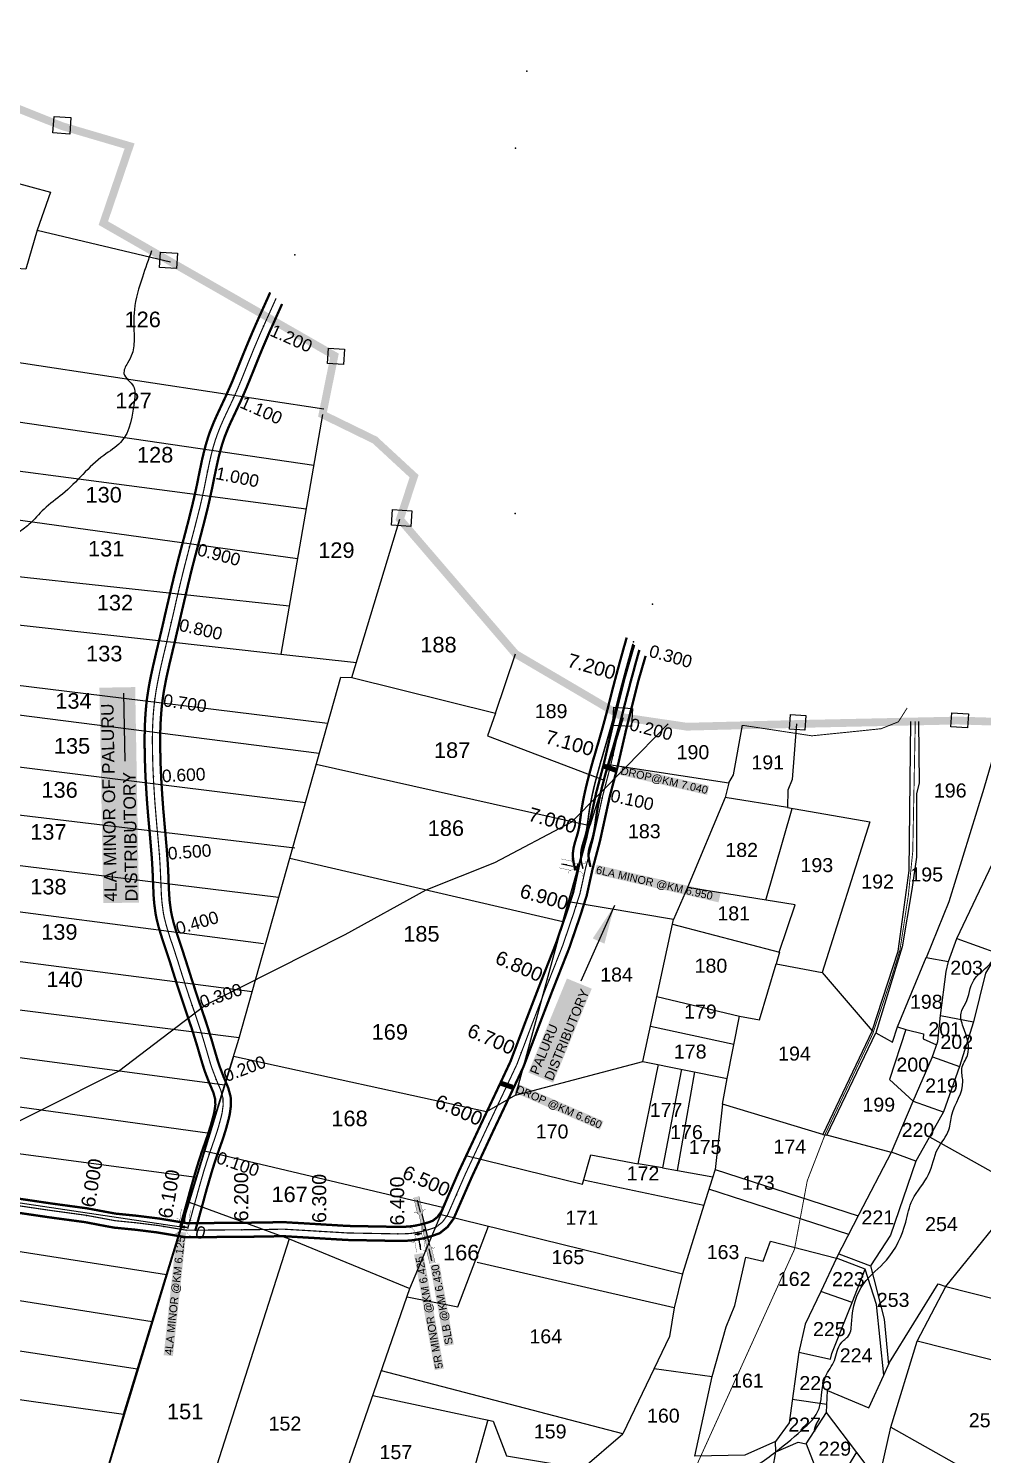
# Model space of a CAD drawing. Header units: inches. Extents: x 200003 to 248779, y 1594258 to 1607376.
# Drawn here: x 204210 to 205434, y 1603327 to 1605157 of the extents above; entities that cross this region are included whole.
import ezdxf
from ezdxf.enums import TextEntityAlignment as Align

# ---------------------------------------------------------------- set-up
doc = ezdxf.new("R2010")
doc.units = ezdxf.units.IN
doc.header["$LTSCALE"] = 15
doc.header["$MEASUREMENT"] = 0
for name, pattern in [('ACAD_ISO02W100', [15, 12, -3]), ('DASHED2', [0.375, 0.25, -0.125]), ('HIDDEN2', [0.1875, 0.125, -0.0625])]:
    doc.linetypes.add(name, pattern=pattern)
for name, color, linetype in [('CANAL1', 7, 'Continuous'), ('CHANAGE', 1, 'Continuous'), ('CSMark', 72, 'Continuous'), ('PAPER SIZE', 5, 'Continuous'), ('PLOTS', 7, 'Continuous'), ('PLOTS NO', 7, 'Continuous'), ('RE REMARKS', 7, 'Continuous'), ('ROADS', 1, 'Continuous'), ('STREAMS', 4, 'Continuous'), ('STRUCTURE', 5, 'Continuous'), ('text2', 7, 'Continuous'), ('VILLAGE BOUNDARY STONES', 1, 'Continuous'), ('VILLAGE BOUNDRY', 5, 'Continuous')]:
    doc.layers.add(name, color=color, linetype=linetype)
doc.styles.get("Standard").update_dxf_attribs({"font": 'arial.ttf'})
doc.dimstyles.get("Standard").update_dxf_attribs({"dimtxt": 0.18, "dimasz": 0.18, "dimexe": 0.18, "dimexo": 0.0625, "dimgap": 0.09, "dimtad": 0, "dimtih": 1, "dimtoh": 1, "dimdec": 4, "dimzin": 0, "dimdsep": 46, "dimtxsty": 'Standard', "dimcen": 0.09, "dimadec": 0, "dimazin": 0, "dimtfac": 1, "dimtdec": 4, "dimtofl": 0, "dimtmove": 0, "dimatfit": 3, "dimfxl": 1, "dimtolj": 1, "dimtzin": 0, "dimarcsym": 0})

# ---------------------------------------------------------------- blocks, each defined once
blk = doc.blocks.new('DROP')
h = blk.add_hatch()
h.set_pattern_fill('ANSI31', color=1, scale=10, angle=45)
h.set_pattern_definition([(90, (-324.4107, -25.7687), (-1.25, 0), [])])
h.paths.add_polyline_path([(-9.9, -4.3), (-13.8, 4.1), (13.8, 4.1), (10.2, -4.3)])
at = {"layer": 'STRUCTURE', "color": 5, "const_width": 0.49}
blk.add_lwpolyline([(-9.9, -4.3), (-13.8, 4.1), (13.8, 4.1), (10.2, -4.3), (-9.9, -4.3)], dxfattribs=at)
at = {"layer": 'STRUCTURE', "color": 5}
blk.add_circle((0, 0), 1.33, dxfattribs=at)
blk = doc.blocks.new('OT')
at = {"layer": 'STRUCTURE', "color": 190}
for points, const_width in [([(769751.4, 1706595.8), (769729.4, 1706595.8)], 0.5), ([(769775.2, 1706601.8), (769775.2, 1706597.8), (769769.2, 1706593.8), (769761.8, 1706593.8), (769754.4, 1706593.8), (769748.4, 1706597.8), (769748.4, 1706601.8)], 0.5), ([(769761.8, 1706593.8), (769761.8, 1706581)], 2.5), ([(769751.4, 1706579), (769729.4, 1706579)], 0.5), ([(769748.4, 1706573), (769748.4, 1706577), (769754.4, 1706581), (769761.8, 1706581), (769761.8, 1706581), (769761.8, 1706581), (769769.2, 1706581), (769775.2, 1706577), (769775.2, 1706573)], 0.5)]:
    blk.add_lwpolyline(points, dxfattribs=dict(at, const_width=const_width))
at = {"layer": 'STRUCTURE', "color": 0}
blk.add_circle((769761.8, 1706587.4), 1.87, dxfattribs=at)
blk.add_leader([(769732.6, 1706587.4), (769753.8, 1706587.4)], dimstyle='Standard', override={"dimasz": 10, "dimgap": 0.09, "dimtad": 0}, dxfattribs=at)
blk = doc.blocks.new('SLB')
at = {"layer": 'STRUCTURE'}
h = blk.add_hatch(dxfattribs=at)
h.set_pattern_fill('DOTS', color=6, scale=20, angle=320.3722, style=0)
h.set_pattern_definition([(320.372247934, (-159.4327, -72.9564), (1.2786241598, 0.5641323054), [0, -1.25])])
h.paths.add_polyline_path([(769699.5, 1706871.1), (769699.5, 1706861.1), (769729.1, 1706861.1), (769732.1, 1706863.1), (769792.1, 1706863.1), (769795.1, 1706861.1), (769824.7, 1706861.1), (769824.7, 1706871.1), (769795.1, 1706871.1), (769792.1, 1706869.1), (769732.1, 1706869.1), (769729.1, 1706871.1)])
at = {"layer": 'STRUCTURE', "color": 6, "linetype": 'ACAD_ISO02W100', "ltscale": 0.5, "const_width": 0.5}
for points in [[(769699.5, 1706871.1), (769729.1, 1706871.1)], [(769699.5, 1706861.1), (769729.1, 1706861.1)], [(769795.1, 1706871.1), (769824.7, 1706871.1)], [(769795.1, 1706861.1), (769824.7, 1706861.1)]]:
    blk.add_lwpolyline(points, dxfattribs=at)
at = {"layer": 'STRUCTURE', "color": 6, "const_width": 0.628}
for points in [[(769726.1, 1706877.1), (769726.1, 1706873.1), (769732.1, 1706869.1), (769792.1, 1706869.1), (769798.1, 1706873.1), (769798.1, 1706877.1)], [(769726.1, 1706855.1), (769726.1, 1706859.1), (769732.1, 1706863.1), (769792.1, 1706863.1), (769798.1, 1706859.1), (769798.1, 1706855.1)]]:
    blk.add_lwpolyline(points, dxfattribs=at)
at = {"layer": 'STRUCTURE', "color": 6}
blk.add_lwpolyline([(769732.1, 1706863.1), (769792.1, 1706863.1)], dxfattribs=at)
blk.add_lwpolyline([(769732.1, 1706863.1), (769792.1, 1706863.1)], dxfattribs=at)
at = {"layer": 'STRUCTURE', "color": 0}
blk.add_circle((769762.1, 1706866.1), 1.24, dxfattribs=at)
for points in [[(769703.8, 1706866), (769726.7, 1706866)], [(769818.6, 1706865.8), (769795.7, 1706865.8)]]:
    blk.add_leader(points, dimstyle='Standard', override={"dimasz": 10, "dimgap": 0.09, "dimtad": 0}, dxfattribs=at)

msp = doc.modelspace()

# ---------------------------------------------------------------- linework, layer by layer
at = {"layer": 'CANAL1', "color": 200, "linetype": 'ByBlock', "ltscale": 40, "const_width": 3}
for points in [[(204404.5, 1603619.2), (204407.1, 1603628.6), (204409.7, 1603638), (204411.2, 1603643.3), (204414.9, 1603656.7), (204417.4, 1603666.1), (204420.1, 1603675.5), (204422.8, 1603684.9), (204425.6, 1603694.4), (204428.5, 1603703.8), (204432.4, 1603715.7), (204434.8, 1603722.5), (204438, 1603731.7), (204440.6, 1603739.2), (204443.9, 1603749.6), (204447.4, 1603762.4), (204448.5, 1603767.5), (204449.7, 1603776), (204449.4, 1603783.1), (204447.3, 1603791.1), (204443.8, 1603799.5), (204441.7, 1603804.3), (204436.3, 1603818.4), (204433.2, 1603828), (204430.4, 1603837.4), (204427.7, 1603846.8), (204425.9, 1603852.8), (204422.1, 1603865.1), (204419.2, 1603874.3), (204416.1, 1603883.4), (204413, 1603892.6), (204409.9, 1603901.8), (204406.8, 1603911.1), (204402.6, 1603923.7), (204400.6, 1603929.7), (204397.7, 1603939), (204394.8, 1603948.2), (204391.9, 1603957.5), (204388.9, 1603966.7), (204387.4, 1603971.3), (204382.7, 1603985.2), (204379.7, 1603994.6), (204376.8, 1604004.3), (204374.4, 1604014.1), (204373, 1604020.8), (204371.2, 1604034.4), (204370.4, 1604044.5), (204370, 1604054.5), (204369.6, 1604064.3), (204369.3, 1604071.7), (204368.7, 1604083.5), (204368.1, 1604093.1), (204367.3, 1604102.7), (204366.5, 1604112.3), (204365.7, 1604122), (204364.8, 1604131.7), (204363.5, 1604146), (204363.1, 1604151.1), (204362.3, 1604160.8), (204361.6, 1604170.6), (204361, 1604180.4), (204360.4, 1604190.2), (204359.9, 1604199.9), (204359.5, 1604209.8), (204359.2, 1604221.3), (204359, 1604229.4), (204358.9, 1604239.3), (204358.9, 1604249.2), (204359.1, 1604259.1), (204359.5, 1604269.1), (204360.1, 1604279), (204361, 1604289), (204362, 1604297.6), (204363.7, 1604308.8), (204365.4, 1604318.6), (204367.4, 1604328.3), (204369.5, 1604338), (204371.7, 1604347.5), (204373.9, 1604357.1), (204376.2, 1604366.6), (204377.5, 1604372), (204380.7, 1604385.5), (204382.9, 1604394.9), (204385, 1604404.4), (204387.2, 1604413.9), (204389.4, 1604423.3), (204391.6, 1604432.8), (204393.8, 1604442.3), (204396.1, 1604451.8), (204398.4, 1604461.3), (204400.4, 1604469.4), (204403.2, 1604480.2), (204405.7, 1604489.7), (204408.2, 1604499.1), (204410.7, 1604508.5), (204413.1, 1604517.8), (204415.6, 1604527.2), (204417.9, 1604536.6), (204420.2, 1604545.9), (204422.4, 1604555.3), (204424.8, 1604565.9), (204426.5, 1604574.1), (204428.4, 1604583.7), (204430.4, 1604593.3), (204432.4, 1604603), (204434.7, 1604612.7), (204437.2, 1604622.4), (204440.1, 1604632), (204442.8, 1604639.9), (204447.2, 1604651), (204451.2, 1604660.1), (204455.4, 1604669.1), (204459.5, 1604677.9), (204463.4, 1604686.2), (204467.5, 1604695.4), (204471.3, 1604704.2), (204474.9, 1604713.1), (204478.6, 1604722.1), (204482.2, 1604731.1), (204485.8, 1604740.1), (204489.5, 1604749.2), (204492, 1604755.2), (204497.1, 1604767.2), (204501, 1604776.2), (204505, 1604785.2), (204509, 1604794.1), (204513, 1604802.9), (204517, 1604811.8), (204520, 1604818.7)], [(204423.8, 1603613.9), (204426.4, 1603623.2), (204429, 1603632.6), (204430.5, 1603638), (204434.2, 1603651.4), (204436.7, 1603660.8), (204439.3, 1603670.1), (204442, 1603679.3), (204444.7, 1603688.6), (204447.5, 1603697.7), (204451.3, 1603709.3), (204453.6, 1603715.9), (204456.9, 1603725.1), (204459.6, 1603732.9), (204463.1, 1603743.9), (204466.8, 1603757.7), (204468.2, 1603764), (204469.7, 1603775), (204469.3, 1603786.1), (204466.2, 1603797.6), (204462.1, 1603807.4), (204460.2, 1603811.9), (204455.2, 1603825), (204452.3, 1603833.9), (204449.6, 1603843), (204446.9, 1603852.3), (204445.1, 1603858.5), (204441.2, 1603871.1), (204438.2, 1603880.5), (204435.1, 1603889.8), (204432, 1603899), (204428.8, 1603908.2), (204425.7, 1603917.4), (204421.6, 1603930), (204419.7, 1603935.8), (204416.8, 1603945), (204413.9, 1603954.2), (204410.9, 1603963.5), (204407.9, 1603972.9), (204406.4, 1603977.6), (204401.7, 1603991.4), (204398.8, 1604000.5), (204396.1, 1604009.5), (204393.9, 1604018.5), (204392.8, 1604024.1), (204391.1, 1604036.5), (204390.4, 1604045.8), (204389.9, 1604055.3), (204389.6, 1604065), (204389.3, 1604072.6), (204388.7, 1604084.7), (204388, 1604094.6), (204387.3, 1604104.3), (204386.4, 1604114.1), (204385.6, 1604123.8), (204384.7, 1604133.4), (204383.5, 1604147.7), (204383, 1604152.7), (204382.3, 1604162.3), (204381.6, 1604172), (204381, 1604181.6), (204380.4, 1604191.2), (204379.9, 1604200.9), (204379.5, 1604210.5), (204379.2, 1604221.9), (204379, 1604229.8), (204378.9, 1604239.4), (204378.9, 1604249), (204379.1, 1604258.5), (204379.5, 1604268.1), (204380.1, 1604277.5), (204380.9, 1604286.9), (204381.9, 1604295), (204383.4, 1604305.6), (204385.1, 1604314.9), (204386.9, 1604324.2), (204389, 1604333.6), (204391.1, 1604343), (204393.4, 1604352.4), (204395.6, 1604361.9), (204397, 1604367.3), (204400.1, 1604380.9), (204402.4, 1604390.4), (204404.5, 1604399.9), (204406.7, 1604409.4), (204408.9, 1604418.9), (204411.1, 1604428.3), (204413.3, 1604437.7), (204415.5, 1604447.1), (204417.8, 1604456.5), (204419.8, 1604464.5), (204422.5, 1604475.2), (204425, 1604484.6), (204427.5, 1604494), (204430, 1604503.3), (204432.5, 1604512.8), (204434.9, 1604522.2), (204437.3, 1604531.7), (204439.7, 1604541.2), (204441.9, 1604550.8), (204444.3, 1604561.7), (204446.1, 1604570.1), (204448, 1604579.7), (204450, 1604589.3), (204452, 1604598.7), (204454.1, 1604607.9), (204456.5, 1604617), (204459.1, 1604625.9), (204461.5, 1604633), (204465.6, 1604643.3), (204469.4, 1604651.9), (204473.5, 1604660.6), (204477.6, 1604669.4), (204481.6, 1604677.9), (204485.8, 1604687.4), (204489.7, 1604696.5), (204493.4, 1604705.5), (204497.1, 1604714.6), (204500.7, 1604723.6), (204504.3, 1604732.6), (204508, 1604741.6), (204510.4, 1604747.4), (204515.5, 1604759.3), (204519.3, 1604768.2), (204523.3, 1604777), (204527.2, 1604785.8), (204531.2, 1604794.7), (204535.2, 1604803.6), (204535.3, 1604803.9)], [(204911.7, 1604076.6), (204910.4, 1604081.9), (204909.3, 1604087.5), (204908.6, 1604093.4), (204908.5, 1604099.1), (204909.4, 1604105.8), (204910.8, 1604111.5), (204912.4, 1604116.8), (204913.9, 1604121.6), (204914.9, 1604125.2), (204916.2, 1604130.6), (204917, 1604135.2), (204917.6, 1604140), (204918.3, 1604145), (204918.8, 1604148.7), (204919.7, 1604155.3), (204920.6, 1604160.5), (204921.5, 1604165.6), (204922.5, 1604170.7), (204923.6, 1604175.8), (204924.7, 1604180.8), (204925.9, 1604185.9), (204927.1, 1604190.9), (204928.4, 1604195.9), (204929.7, 1604200.9), (204931.1, 1604205.9), (204932.4, 1604210.8), (204933.8, 1604215.8), (204935.2, 1604220.7), (204936.7, 1604225.6), (204938.1, 1604230.5), (204939.5, 1604235.4), (204941, 1604240.3), (204942.4, 1604245.2), (204943.8, 1604250.1), (204945.2, 1604254.9), (204946.6, 1604259.8), (204947.9, 1604264.6), (204949.6, 1604270.9), (204950.5, 1604274.3), (204951.8, 1604279.2), (204953.1, 1604284.1), (204954.3, 1604289), (204955.8, 1604295), (204956.8, 1604298.9), (204958.1, 1604303.8), (204959.3, 1604308.8), (204960.6, 1604313.7), (204961.9, 1604318.7), (204963.2, 1604323.6), (204964.5, 1604328.5), (204965.8, 1604333.4), (204967.2, 1604338.4), (204968.5, 1604343.3), (204969.9, 1604348.2), (204971.2, 1604353.1), (204972.6, 1604358), (204973.9, 1604362.9), (204975.3, 1604367.6), (204976.7, 1604372.7), (204977.5, 1604375.6)], [(204931.1, 1604081.2), (204930, 1604086.1), (204929.1, 1604090.6), (204928.6, 1604094.7), (204928.6, 1604097.9), (204929.1, 1604102.1), (204930.1, 1604106.3), (204931.5, 1604110.8), (204933.1, 1604115.8), (204934.3, 1604120.2), (204935.8, 1604126.7), (204936.7, 1604132.1), (204937.5, 1604137.4), (204938.1, 1604142.4), (204938.6, 1604145.9), (204939.5, 1604152.2), (204940.3, 1604157), (204941.2, 1604161.9), (204942.1, 1604166.7), (204943.1, 1604171.6), (204944.2, 1604176.4), (204945.3, 1604181.2), (204946.5, 1604186.1), (204947.8, 1604190.9), (204949, 1604195.8), (204950.3, 1604200.6), (204951.7, 1604205.5), (204953.1, 1604210.3), (204954.5, 1604215.2), (204955.9, 1604220), (204957.3, 1604224.9), (204958.7, 1604229.8), (204960.2, 1604234.7), (204961.6, 1604239.6), (204963, 1604244.5), (204964.4, 1604249.4), (204965.8, 1604254.4), (204967.2, 1604259.3), (204969, 1604265.7), (204969.9, 1604269.3), (204971.2, 1604274.2), (204972.4, 1604279.2), (204973.7, 1604284.1), (204975.2, 1604290.1), (204976.2, 1604294), (204977.4, 1604298.9), (204978.7, 1604303.8), (204980, 1604308.7), (204981.3, 1604313.6), (204982.5, 1604318.5), (204983.8, 1604323.4), (204985.2, 1604328.2), (204986.5, 1604333.1), (204987.8, 1604338), (204989.1, 1604342.9), (204990.5, 1604347.8), (204991.8, 1604352.7), (204993.2, 1604357.5), (204993.8, 1604359.8)]]:
    msp.add_lwpolyline(points, dxfattribs=at)
at = {"layer": 'CANAL1', "color": 1, "linetype": 'HIDDEN2', "ltscale": 4, "const_width": 1.5}
for points in [[(204414.2, 1603616.6), (204416.8, 1603625.9), (204419.4, 1603635.3), (204420.8, 1603640.6), (204424.5, 1603654), (204427.1, 1603663.4), (204429.7, 1603672.8), (204432.4, 1603682.1), (204435.1, 1603691.5), (204438, 1603700.7), (204441.9, 1603712.5), (204444.2, 1603719.2), (204447.4, 1603728.4), (204450.1, 1603736.1), (204453.5, 1603746.8), (204457.1, 1603760.1), (204458.4, 1603765.8), (204459.7, 1603775.5), (204459.4, 1603784.6), (204456.7, 1603794.4), (204452.9, 1603803.4), (204450.9, 1603808.1), (204445.7, 1603821.7), (204442.7, 1603830.9), (204440, 1603840.2), (204437.3, 1603849.5), (204435.5, 1603855.6), (204431.7, 1603868.1), (204428.7, 1603877.4), (204425.6, 1603886.6), (204422.5, 1603895.8), (204419.4, 1603905), (204416.2, 1603914.2), (204412.1, 1603926.8), (204410.2, 1603932.7), (204407.2, 1603942), (204404.3, 1603951.2), (204401.4, 1603960.5), (204398.4, 1603969.8), (204396.9, 1603974.5), (204392.2, 1603988.3), (204389.2, 1603997.6), (204386.5, 1604006.9), (204384.1, 1604016.3), (204382.9, 1604022.4), (204381.2, 1604035.4), (204380.4, 1604045.1), (204380, 1604054.9), (204379.6, 1604064.6), (204379.3, 1604072.2), (204378.7, 1604084.1), (204378.1, 1604093.8), (204377.3, 1604103.5), (204376.5, 1604113.2), (204375.6, 1604122.9), (204374.7, 1604132.6), (204373.5, 1604146.8), (204373.1, 1604151.9), (204372.3, 1604161.6), (204371.6, 1604171.3), (204371, 1604181), (204370.4, 1604190.7), (204369.9, 1604200.4), (204369.5, 1604210.1), (204369.2, 1604221.6), (204369, 1604229.6), (204368.9, 1604239.4), (204368.9, 1604249.1), (204369.1, 1604258.8), (204369.5, 1604268.6), (204370.1, 1604278.3), (204371, 1604287.9), (204372, 1604296.3), (204373.6, 1604307.2), (204375.3, 1604316.7), (204377.2, 1604326.3), (204379.2, 1604335.8), (204381.4, 1604345.3), (204383.6, 1604354.7), (204385.9, 1604364.2), (204387.2, 1604369.7), (204390.4, 1604383.2), (204392.6, 1604392.7), (204394.8, 1604402.1), (204397, 1604411.6), (204399.1, 1604421.1), (204401.3, 1604430.6), (204403.5, 1604440), (204405.8, 1604449.5), (204408.1, 1604458.9), (204410.1, 1604467), (204412.9, 1604477.7), (204415.3, 1604487.1), (204417.8, 1604496.5), (204420.3, 1604505.9), (204422.8, 1604515.3), (204425.2, 1604524.7), (204427.6, 1604534.1), (204430, 1604543.6), (204432.2, 1604553.1), (204434.6, 1604563.8), (204436.3, 1604572.1), (204438.2, 1604581.7), (204440.2, 1604591.3), (204442.2, 1604600.8), (204444.4, 1604610.3), (204446.8, 1604619.7), (204449.6, 1604629), (204452.2, 1604636.4), (204456.4, 1604647.1), (204460.3, 1604656), (204464.4, 1604664.8), (204468.6, 1604673.6), (204472.5, 1604682), (204476.7, 1604691.4), (204480.5, 1604700.3), (204484.2, 1604709.3), (204487.8, 1604718.3), (204491.4, 1604727.4), (204495.1, 1604736.4), (204498.7, 1604745.4), (204501.2, 1604751.3), (204506.3, 1604763.3), (204510.2, 1604772.2), (204514.1, 1604781.1), (204518.1, 1604789.9), (204522.1, 1604798.8), (204526.1, 1604807.7), (204527.7, 1604811.3)], [(204167, 1603650.7), (204238.3, 1603640.2), (204283.8, 1603634), (204307, 1603629.7), (204320.7, 1603627.1), (204347.8, 1603624.4), (204376.3, 1603620.9), (204412.2, 1603614.9), (204422.3, 1603614.8), (204448.3, 1603615.1), (204504, 1603615.6), (204536.8, 1603616.2), (204574.4, 1603614), (204619.6, 1603611.3), (204674.1, 1603610.3), (204689.1, 1603610.1), (204699.4, 1603610.6), (204706.6, 1603611.6), (204714.6, 1603613.2), (204724.6, 1603615.9), (204733.1, 1603618.9), (204741.1, 1603625.4), (204747.5, 1603634.1), (204770.5, 1603686.9), (204797.4, 1603744.5), (204821, 1603794.5), (204836.7, 1603827.9), (204855.9, 1603878.8), (204874, 1603926), (204895.4, 1603980.2), (204909.3, 1604021.1), (204917.5, 1604046.6), (204925, 1604080.4), (204934.4, 1604116.2), (204946.1, 1604169.4), (204946.9, 1604173), (204956.9, 1604211.3), (204968.1, 1604259.4), (204983.4, 1604321), (204994.5, 1604359.2)]]:
    msp.add_lwpolyline(points, dxfattribs=at)
at = {"layer": 'CANAL1', "color": 200, "const_width": 3}
for points in [[(204165.7, 1603641.8), (204237.1, 1603631.3), (204282.4, 1603625.2), (204305.4, 1603620.8), (204319.4, 1603618.2), (204346.8, 1603615.5), (204375, 1603612), (204411.4, 1603605.9), (204422.3, 1603605.8), (204448.4, 1603606.1), (204504.1, 1603606.6), (204536.6, 1603607.2), (204573.9, 1603605), (204619.2, 1603602.3), (204673.9, 1603601.3), (204689.3, 1603601.1), (204700.3, 1603601.6), (204708.1, 1603602.8), (204716.6, 1603604.4), (204727.3, 1603607.3), (204737.6, 1603611), (204747.7, 1603619.1), (204755.4, 1603629.6), (204778.8, 1603683.2), (204805.5, 1603740.6), (204829.2, 1603790.7), (204845, 1603824.4), (204864.3, 1603875.6), (204882.4, 1603922.8), (204903.8, 1603977.1), (204917.9, 1604018.3), (204926.2, 1604044.2), (204933.7, 1604078.3), (204943.2, 1604114.1), (204954.9, 1604167.5), (204955.6, 1604170.9), (204965.7, 1604209.1), (204976.8, 1604257.3), (204992.1, 1604318.6), (205001.8, 1604352.1)], [(204168.4, 1603659.6), (204239.6, 1603649.1), (204285.3, 1603642.9), (204308.7, 1603638.5), (204321.9, 1603636.1), (204348.8, 1603633.4), (204377.6, 1603629.8), (204413, 1603623.9), (204422.3, 1603623.8), (204448.2, 1603624.1), (204503.9, 1603624.6), (204537, 1603625.2), (204574.9, 1603623), (204619.9, 1603620.3), (204674.2, 1603619.3), (204689, 1603619.1), (204698.5, 1603619.6), (204705.1, 1603620.5), (204712.5, 1603622), (204721.9, 1603624.5), (204728.6, 1603626.9), (204734.6, 1603631.7), (204739.7, 1603638.6), (204762.3, 1603690.6), (204789.3, 1603748.3), (204812.9, 1603798.3), (204828.4, 1603831.4), (204847.5, 1603882), (204865.7, 1603929.3), (204886.9, 1603983.3), (204900.8, 1604024), (204908.9, 1604048.9), (204916.2, 1604082.5), (204925.7, 1604118.4), (204937.3, 1604171.3), (204938.1, 1604175.2), (204948.2, 1604213.5), (204959.3, 1604261.5), (204974.7, 1604323.3), (204987.1, 1604366.2)]]:
    msp.add_lwpolyline(points, dxfattribs=at)
at = {"layer": 'CANAL1', "color": 1, "linetype": 'HIDDEN2', "ltscale": 25, "const_width": 2}
msp.add_lwpolyline([(204921.4, 1604078.9), (204920.2, 1604084), (204919.2, 1604089), (204918.6, 1604094), (204918.5, 1604098.5), (204919.3, 1604104), (204920.5, 1604108.9), (204921.9, 1604113.8), (204923.5, 1604118.7), (204924.6, 1604122.7), (204926, 1604128.6), (204926.8, 1604133.7), (204927.5, 1604138.7), (204928.2, 1604143.7), (204928.7, 1604147.3), (204929.6, 1604153.8), (204930.4, 1604158.8), (204931.4, 1604163.7), (204932.3, 1604168.7), (204933.4, 1604173.7), (204934.5, 1604178.6), (204935.6, 1604183.6), (204936.8, 1604188.5), (204938.1, 1604193.4), (204939.4, 1604198.3), (204940.7, 1604203.2), (204942.1, 1604208.1), (204943.4, 1604213), (204944.8, 1604217.9), (204946.3, 1604222.8), (204947.7, 1604227.7), (204949.1, 1604232.6), (204950.6, 1604237.5), (204952, 1604242.4), (204953.4, 1604247.3), (204954.8, 1604252.2), (204956.2, 1604257.1), (204957.6, 1604262), (204959.3, 1604268.3), (204960.2, 1604271.8), (204961.5, 1604276.7), (204962.7, 1604281.7), (204964, 1604286.6), (204965.5, 1604292.6), (204966.5, 1604296.4), (204967.7, 1604301.3), (204969, 1604306.3), (204970.3, 1604311.2), (204971.6, 1604316.1), (204972.9, 1604321), (204974.2, 1604325.9), (204975.5, 1604330.8), (204976.8, 1604335.8), (204978.2, 1604340.7), (204979.5, 1604345.6), (204980.9, 1604350.4), (204982.2, 1604355.3), (204983.6, 1604360.2), (204984.9, 1604364.9), (204985.7, 1604367.7)], dxfattribs=at)
at = {"layer": 'CHANAGE'}
for p in [(204849.4, 1605102.7), (204834.8, 1605003.8), (204551.5, 1604867.1), (204511.6, 1604775.4), (204473, 1604683.2), (204439.8, 1604589.3), (204834.5, 1604534.7), (204416.6, 1604492), (204393.1, 1604394.9), (204986.3, 1604370), (204372.1, 1604297.1), (204960.6, 1604273.4), (204370.1, 1604197.3), (204934.1, 1604177), (204377.8, 1604097.6), (204388.9, 1603998.6), (204419.9, 1603903.5), (204450.8, 1603808.4), (204441.9, 1603712.6)]:
    msp.add_point(p, dxfattribs=at)
at = {"layer": 'PLOTS'}
for points in [[(203910.5, 1605059.2), (204010.5, 1605008.8), (204238, 1604947.2), (204221.1, 1604898.4), (204392.3, 1604858.1)], [(204221.1, 1604898.4), (204206.6, 1604848.7), (204181.5, 1604850.1), (204111.6, 1604600.2), (204078.5, 1604489.2)], [(204588.7, 1604669), (204149.4, 1604735.5)], [(204129, 1604662.6), (204575.9, 1604596.8)], [(204587.2, 1604662), (204533.5, 1604354.1), (204630.6, 1604343.7)], [(204566.1, 1604540.6), (204111.6, 1604600.2)], [(204093.9, 1604540.8), (204555, 1604477)], [(204332, 1603378.5), (204454.3, 1603777.1), (204479.7, 1603860.1), (204610.6, 1604324.8), (204624.7, 1604324.5), (204686.5, 1604527.5)], [(204544.3, 1604415.9), (204070, 1604467.3)], [(204047, 1604408.7), (204533.5, 1604354.1)], [(204624.7, 1604324.5), (204809, 1604278.5), (204835, 1604354.6)], [(205264.4, 1603012.7), (205246, 1603046.9), (205249.9, 1603163.8), (205300.4, 1603289.5), (205316.7, 1603362.1), (205350.4, 1603472.2), (205387.3, 1603542.5), (205487.5, 1603666.7), (205525.4, 1603779.2), (205571.4, 1603886.8), (205615, 1603988.9), (205695.4, 1604121), (205719.7, 1604169.5), (205727.2, 1604228.6), (205704.4, 1604235.2), (205708.8, 1604265.3), (205721.8, 1604263.4), (205739.8, 1604365.5)], [(204593.8, 1604265.3), (204021.5, 1604335.4)], [(204012.7, 1604300.1), (204583.1, 1604227.3)], [(204809, 1604278.5), (204799.1, 1604249.5), (204948.5, 1604192.4), (204973.4, 1604273.2)], [(204954.7, 1604212.5), (205108.8, 1604189.1), (205114.8, 1604199.2), (205126.2, 1604263)], [(205195.3, 1604264.7), (205189.7, 1604193.6), (205184.2, 1604179.9), (205183.8, 1604157.5), (205104.1, 1604170.4)], [(205292.6, 1603870.6), (205326, 1603972.9), (205340.1, 1604076.4), (205342.4, 1604267.8)], [(205352.1, 1604268), (205353.1, 1604188.5), (205349.6, 1604175.5), (205349.4, 1604093.6), (205343.4, 1604052.3), (205331, 1603978.8), (205297.2, 1603868.2)], [(205362.1, 1603965.1), (205391.2, 1604037), (205436.1, 1604182.5), (205461.3, 1604267.3)], [(205307.4, 1603428.6), (205298.1, 1603519.4), (205283.6, 1603564.7), (205247, 1603578.9), (205276, 1603635.4), (205317.4, 1603715), (205345.2, 1603780.7), (205369.5, 1603836.5), (205376.8, 1603857.3), (205380.4, 1603890.3), (205387.4, 1603947), (205390.5, 1603959.7), (205401.4, 1603989.5), (205459.5, 1604111.5), (205470.4, 1604150.3), (205478.5, 1604175.3), (205485.3, 1604188.1), (205501.3, 1604187.6), (205553.2, 1604253.3)], [(204565.2, 1604163.5), (203997.5, 1604234.2)], [(205599, 1604240.8), (205553.1, 1604170.7), (205572.2, 1604163.8), (205502.3, 1604034.7), (205493.2, 1604036.5), (205452.6, 1603969.2), (205437.9, 1603944.7), (205422.5, 1603882.4), (205404.8, 1603825.1), (205384, 1603766.9), (205366.3, 1603734.9), (205487.5, 1603666.7)], [(204948.5, 1604192.4), (204930.4, 1604134), (204579, 1604212.8)], [(205108.8, 1604189.1), (205104.1, 1604170.4), (205055.8, 1604054.7), (205037.7, 1604013.6), (204902.7, 1604036.2)], [(203985.6, 1604173.2), (204551.7, 1604105.6)], [(205156.1, 1604038.5), (205189.8, 1604156.4)], [(205183.8, 1604157.5), (205289.7, 1604139.2), (205228.2, 1603945.8)], [(204545.2, 1604092.4), (204895.7, 1604011.3), (204930.4, 1604134)], [(204530.9, 1604042), (203971.8, 1604110.4)], [(203959, 1604054.8), (204511.6, 1603982.9)], [(205173.2, 1603971.9), (205193.8, 1604032.4), (205055.8, 1604054.7)], [(204895.7, 1604011.3), (204834.7, 1603788.2), (204797.7, 1603766.7), (204472.9, 1603837.9)], [(204834.7, 1603788.2), (204998.4, 1603831.6), (205037.7, 1604013.6)], [(205036.4, 1604007.5), (205173.6, 1603971.8), (205169.3, 1603956.8)], [(204496.8, 1603920.8), (203941, 1603992.6)], [(205401.4, 1603989.5), (205453.3, 1603970.4)], [(204998.4, 1603831.6), (205106.7, 1603809.6), (205122.2, 1603889.8), (205148.2, 1603884.8), (205169.3, 1603956.8), (205228.2, 1603945.8), (205292.6, 1603870.6), (205229.3, 1603737.5), (205234.2, 1603736.7)], [(205325, 1603876.1), (205362, 1603964.8), (205390.5, 1603959.7)], [(203922.9, 1603932.4), (204480.3, 1603862.1)], [(205016.4, 1603915), (205122.2, 1603889.8)], [(205115.1, 1603853.2), (205008, 1603876.3)], [(205317.3, 1603714.8), (205234.2, 1603736.7), (205297.2, 1603868.2), (205318.6, 1603856.3), (205325, 1603876.1), (205335.7, 1603872.7), (205358.6, 1603867.1), (205357.9, 1603860.3), (205375.2, 1603852.7)], [(205380.4, 1603890.3), (205422.5, 1603882.4)], [(204461.6, 1603800.9), (203912.4, 1603874.1)], [(205335.7, 1603872.7), (205314.8, 1603808.5), (205345.2, 1603780.7)], [(204472.9, 1603837.9), (204279.8, 1603203.4), (204327.2, 1603198.7), (204389.7, 1603178.3), (204410.6, 1603177.9), (204572.5, 1603170.6), (204574, 1603214.7), (204588, 1603216.9), (204600.1, 1603253.2), (204699.3, 1603539.9), (204771.3, 1603710.8), (204797.7, 1603766.7)], [(204771.3, 1603710.8), (204920.7, 1603674.1), (204931.7, 1603711.8), (204992.4, 1603700.1), (205018.4, 1603827.6)], [(205048.1, 1603821.5), (205023.7, 1603694.8), (204992.4, 1603700.1)], [(205369.8, 1603837.4), (205404.8, 1603825.1)], [(203901.2, 1603814.5), (204442.7, 1603739.4)], [(205023.7, 1603694.8), (205042.6, 1603691.4), (205065.2, 1603818)], [(205229.3, 1603737.5), (205100.7, 1603776.5), (205106.7, 1603809.6)], [(205100.7, 1603776.5), (205091.1, 1603692.8), (205087.2, 1603680.7), (205076.7, 1603646.9), (205049.2, 1603558.9), (205038.6, 1603515.3), (205032.5, 1603478.2), (204972.8, 1603353.4), (204662.8, 1603434.3)], [(205345.2, 1603780.7), (205383.9, 1603766.8)], [(204425.3, 1603682.5), (203884.2, 1603754.5)], [(205365.8, 1603733.9), (205348.6, 1603703.5), (205315.9, 1603608.5), (205290.3, 1603569.3), (205307.8, 1603500.6), (205313.7, 1603442.1)], [(204743, 1603643.7), (204435.9, 1603716.1)], [(205348.6, 1603703.5), (205317.4, 1603715)], [(203863.1, 1603700.1), (204405.8, 1603619.2)], [(205091.1, 1603692.8), (205274.8, 1603633.1)], [(204922.2, 1603679.5), (205076.7, 1603646.9)], [(205042.6, 1603691.4), (205088, 1603683.3)], [(205262.6, 1603609.3), (205083.1, 1603667.7)], [(203847.1, 1603642.6), (204387, 1603557.9)], [(204416, 1603651), (204544.4, 1603603.9), (204699.3, 1603539.9)], [(204695.7, 1603529.4), (204761, 1603516.4), (204800.3, 1603619.9)], [(204739.3, 1603634.9), (205049.2, 1603558.9)], [(204544.4, 1603603.9), (204408.4, 1603177.9)], [(205012.9, 1603437.2), (205087.1, 1603426.9), (205105.3, 1603490.7), (205116.4, 1603518.1), (205130.3, 1603580.3), (205152.6, 1603575.3), (205161.9, 1603600.6), (205247, 1603578.9)], [(205250, 1603584.7), (205290.3, 1603569.3)], [(204368.4, 1603497.3), (203827.9, 1603582.6)], [(205038.6, 1603515.3), (204785.8, 1603573.6)], [(205247, 1603578.9), (205226.7, 1603536), (205206.6, 1603494.4), (205198.5, 1603458.5), (205239.3, 1603449.3), (205241, 1603456.7), (205266.8, 1603522.1), (205226.7, 1603536)], [(205266.8, 1603522.1), (205283.6, 1603564.7)], [(205163.8, 1603174.3), (205176, 1603197.4), (205194.7, 1603239.5), (205212.9, 1603243.6), (205243.1, 1603238.2), (205263.8, 1603281.8), (205280.6, 1603276.7), (205293.1, 1603302.8), (205233.8, 1603381), (205235.3, 1603409.2), (205288.4, 1603387), (205307.4, 1603428.6), (205314.9, 1603444.9), (205377.1, 1603546), (205387.3, 1603542.5)], [(205387.3, 1603542.5), (205782.4, 1603442.5)], [(204349.7, 1603436.3), (203806.6, 1603519.5)], [(203768.9, 1603463.5), (203902.7, 1603444), (204085.3, 1603413.3), (204332, 1603378.5), (204279.8, 1603203.4), (204048.2, 1603261.5), (203870.6, 1603310.6), (203722.5, 1603335.2)], [(205198.5, 1603458.5), (205186, 1603367.7), (205168.7, 1603343.6), (205129.2, 1603326.2), (205064.9, 1603324.6), (205087.1, 1603426.9)], [(205765, 1603367.4), (205350.4, 1603472.2)], [(204651.8, 1603402.6), (204806.1, 1603369.9), (204823.1, 1603325.3), (204920.7, 1603308.8), (204972.8, 1603353.4)], [(205234.3, 1603391.3), (205190.1, 1603397.4)], [(204799.2, 1603371.4), (204755.9, 1603215.6), (204600.1, 1603253.2)], [(205076.4, 1603288.1), (205161.2, 1603285.9), (205168.8, 1603330.4), (205197.5, 1603342.6), (205207.9, 1603340.5), (205233.8, 1603381)], [(205316.7, 1603362.1), (205404.8, 1603312.5), (205368.8, 1603219.5)], [(205168.8, 1603330.4), (205168.7, 1603343.6)], [(205207.9, 1603340.5), (205229.4, 1603285.6), (205246.2, 1603286.8), (205272.7, 1603329.8)]]:
    msp.add_lwpolyline(points, dxfattribs=at)
at = {"layer": 'ROADS', "const_width": 1.19}
for points in [[(205126.2, 1604263), (205215.1, 1604249.5), (205258.8, 1604253.9), (205286, 1604256.7), (205304, 1604258.6), (205326.2, 1604267.5), (205337.5, 1604285.2)], [(205347.9, 1604267.9), (205344.7, 1604101.5), (205339, 1604044.6), (205328.2, 1603974.4), (205320.7, 1603949.9), (205317, 1603938), (205293.4, 1603867.1), (205232.8, 1603739.3), (205209.3, 1603678.4), (205192.8, 1603590.1), (205150.3, 1603496.2), (205068, 1603314.6), (205059.7, 1603262), (205044, 1603157.7), (205027.9, 1603064.3)]]:
    msp.add_lwpolyline(points, dxfattribs=at)
at = {"layer": 'ROADS'}
msp.add_lwpolyline([(203544.6, 1603338.3), (203629.1, 1603377.9), (203671, 1603397.6), (203729.6, 1603425.9), (203774.4, 1603474.5), (203803.7, 1603511), (203846.7, 1603546.9), (203912.9, 1603602.3), (203967.5, 1603623.7), (204048.3, 1603654.7), (204092.3, 1603684.2), (204131, 1603721.7), (204226.4, 1603769.4), (204325.5, 1603819), (204436.4, 1603903.9), (204616.1, 1603994.4), (204720.4, 1604051.9), (204808.3, 1604087), (204907.1, 1604139.2), (204976.4, 1604209.2), (205030.6, 1604264.8)], dxfattribs=at)
at = {"layer": 'STREAMS'}
for points in [[(204367.7, 1604872.2), (204356.1, 1604838.3), (204345.8, 1604796.7), (204345.4, 1604760.8), (204343.1, 1604740.2), (204336.8, 1604727.8), (204332.4, 1604714.5), (204344.7, 1604697.8), (204345.9, 1604681.8), (204328, 1604626.1), (204306.4, 1604609.5), (204253.7, 1604559.9), (204229.9, 1604540.6), (204210.4, 1604520.6), (204203, 1604514.7), (204160.8, 1604495.7), (204125.4, 1604489.7), (204091.5, 1604484.4), (204059.2, 1604468.8), (204049.8, 1604443.6), (204037.3, 1604425.1), (204013.3, 1604357.1), (204004.3, 1604331.9), (204000.6, 1604317.9), (203977.3, 1604247.4), (203963, 1604230.4), (203949.4, 1604205.7), (203930.1, 1604183.6), (203925.1, 1604178.6), (203880.2, 1604139.8), (203863.7, 1604116.4), (203826, 1604099.7), (203806.7, 1604083.2), (203775.1, 1604077.4), (203757.4, 1604071.9), (203751.4, 1604051.6), (203763.3, 1604010.4), (203767.5, 1603995.5), (203771.2, 1603979), (203776.8, 1603963.1), (203785.7, 1603956.5), (203807.8, 1603942.2), (203816.5, 1603933.7), (203824, 1603926.1), (203835.7, 1603917.5), (203847, 1603907.4), (203848.9, 1603892.8), (203840.3, 1603871), (203833.8, 1603854.4), (203808.2, 1603811), (203804, 1603802.5), (203765.8, 1603753.6), (203759, 1603722.7), (203734.5, 1603698.3), (203728.3, 1603687.5), (203694, 1603651.5), (203681.9, 1603625.9), (203655.6, 1603604.8), (203634, 1603586), (203615.6, 1603560.8), (203610.9, 1603544.4), (203584.5, 1603518.5), (203562.5, 1603476.6), (203558.1, 1603447.6), (203547.7, 1603410.1), (203535.2, 1603393), (203520.3, 1603357.5)], [(205496.1, 1602391.8), (205468.9, 1602385.7), (205436.4, 1602366.4), (205405.4, 1602362.1), (205379.9, 1602347.5), (205330.7, 1602330.6), (205304.3, 1602304.9), (205268.4, 1602283.7), (205235.2, 1602244.4), (205224.9, 1602233.4), (205202, 1602220.8), (205187, 1602197), (205175.2, 1602185.7), (205067.4, 1602182.9), (204893.4, 1602230.8), (204872.7, 1602252.3), (204863.3, 1602284.8), (204854.8, 1602308), (204851.7, 1602319.6), (204831.7, 1602400.6), (204830.4, 1602415), (204824.9, 1602430.5), (204824.5, 1602452.4), (204818.8, 1602468.1), (204813.1, 1602500.4), (204805, 1602506.3), (204762.4, 1602523), (204751.7, 1602529.3), (204712.4, 1602553.9), (204690.9, 1602579.2), (204679.1, 1602587.1), (204671.5, 1602590.2), (204673.3, 1602641.6), (204680.7, 1602668.6), (204696.6, 1602693.7), (204703.3, 1602709.2), (204712.6, 1602724.2), (204719.3, 1602747.8), (204725.7, 1602765.1), (204734, 1602833.7), (204727.5, 1602894.7), (204724.8, 1602908.7), (204742.6, 1602926.1), (204763.5, 1602947.9), (204760.9, 1602974.7), (204776.8, 1602988.4), (204798.1, 1603024.7), (204827.1, 1603051.3), (204834, 1603070.7), (204855.4, 1603131.8), (204882.6, 1603182.1), (204923.6, 1603242.8), (204930.1, 1603255.8), (204976.9, 1603299.4), (205010.6, 1603306.8), (205052.6, 1603305.4), (205087, 1603301.9), (205145.2, 1603314), (205168.8, 1603330.4), (205206.8, 1603362.3), (205222.2, 1603380.8), (205232.8, 1603427), (205244.1, 1603447.6), (205252.7, 1603470), (205262.4, 1603479.4), (205266.3, 1603498), (205281.7, 1603546.4), (205310.9, 1603576.5), (205335.7, 1603625.3), (205344.3, 1603653.8), (205365, 1603686.4), (205376.7, 1603719.3), (205391.1, 1603743.9), (205394.9, 1603763.1), (205408.9, 1603806.1), (205407.7, 1603822.3), (205414.8, 1603839), (205409.5, 1603876), (205406.6, 1603893.6), (205412.4, 1603905.9), (205423.1, 1603935.9), (205440, 1603952.8), (205460.9, 1603986.4), (205495.3, 1604054.1), (205507.8, 1604067.7), (205524.3, 1604105.4), (205549.5, 1604128.8), (205562.6, 1604167.2), (205584.1, 1604190.2), (205594.7, 1604220.1), (205614.3, 1604270.7)]]:
    msp.add_spline(points, degree=3, dxfattribs=at)
at = {"layer": 'text2', "color": 2, "linetype": 'Continuous'}
for p in [(205010.5, 1604418.7), (204983.8, 1604322.2), (204960.1, 1604224.8), (204936.8, 1604127.4), (204912.3, 1604030.3), (204878, 1603936.1), (204842.2, 1603842.5), (204800.7, 1603751.4), (204759, 1603660.3), (204284.5, 1603633.9), (204383.7, 1603619.7), (204483.5, 1603615.5), (204583.6, 1603613.4), (204683.7, 1603610.2)]:
    msp.add_point(p, dxfattribs=at)
at = {"layer": 'text2', "color": 3}
for p in [(204956.1, 1604208.1), (204946.1, 1604169.4), (204914, 1604081, 158), (204817, 1603805, 157), (204409, 1603619, 154), (204710, 1603610, 155), (204718, 1603615, 156)]:
    msp.add_point(p, dxfattribs=at)
at = {"layer": 'VILLAGE BOUNDARY STONES'}
for points in [[(204242.7, 1605044.5), (204264.3, 1605043.1), (204262.9, 1605022), (204241.3, 1605023.4)], [(204379.4, 1604870.3), (204401.2, 1604868.9), (204400, 1604849.3), (204378.2, 1604850.7)], [(204594.9, 1604747.3), (204615.5, 1604746), (204614.3, 1604726.2), (204593.6, 1604727.5)], [(204676.9, 1604539.9), (204701.9, 1604538.3), (204700.7, 1604518.1), (204675.7, 1604519.7)], [(204961.2, 1604286.1), (204985.1, 1604284.6), (204983.6, 1604261.3), (204959.8, 1604262.8)], [(205394.6, 1604278.9), (205416.1, 1604277.5), (205415, 1604259.8), (205393.5, 1604261.1)], [(205187.6, 1604277), (205207.3, 1604275.7), (205206.1, 1604256.8), (205186.4, 1604258)]]:
    msp.add_lwpolyline(points, close=True, dxfattribs=at)
at = {"layer": 'VILLAGE BOUNDRY', "linetype": 'DASHED2', "ltscale": 8}
msp.add_lwpolyline([(205507.4, 1604265.9, 10, 10, 0), (205402.5, 1604269.1, 10, 10, 0), (205197.7, 1604264.7, 10, 10, 0), (205054.6, 1604261.2, 10, 10, 0), (204973.4, 1604273.2, 10, 10, 0), (204835, 1604354.6, 10, 10, 0), (204686.5, 1604527.5, 10, 10, 0), (204704.7, 1604582.7, 10, 10, 0), (204654.4, 1604629.2, 10, 10, 0), (204587.2, 1604662, 10, 10, 0), (204602.5, 1604737.6, 10, 10, 0), (204305.9, 1604907.6, 10, 10, 0), (204339.6, 1605006.6, 10, 10, 0), (204253.1, 1605032.1, 10, 10, 0), (203951.6, 1605152.4, 10, 10, 0)], format="xyseb", dxfattribs=at)

# ---------------------------------------------------------------- block references
at = {"xscale": 0.7, "yscale": 0.7, "zscale": 0.7, "rotation": 160.8737763901753}
for p in [(204956.1, 1604208.1), (204824, 1603800.9)]:
    msp.add_blockref('DROP', p, dxfattribs=at)
at = {"layer": 'STRUCTURE', "color": 0}
for name, p, xscale, yscale, zscale, rotation in [('OT', (-572752, 549248, 158), 0.7, 0.7, 0.7, 347.8787535401943), ('SLB', (1493346.1, 1364155.2, 156), 0.6999999999999997, 0.6999999999999997, 0.6999999999999997, 103.747477075715), ('OT', (-913654.7, 2287264.1, 154), 0.6999999999999998, 0.6999999999999998, 0.6999999999999998, 262.834020120945), ('OT', (1471496.1, 1267916.3, 155), 0.7, 0.7, 0.7, 99.43587806056661)]:
    msp.add_blockref(name, p, dxfattribs=dict(at, xscale=xscale, yscale=yscale, zscale=zscale, rotation=rotation))

# ---------------------------------------------------------------- texts
at = {"layer": 'CHANAGE'}
for s, rotation, p in [('1.200', 336.0322, (204521.7, 1604771)), ('1.100', 335.9824, (204483.1, 1604678.7)), ('1.000', 348.5381, (204450.6, 1604587.1)), ('0.900', 345.1434, (204427.3, 1604489.2)), ('0.800', 347.0638, (204403.8, 1604392.4)), ('0.300', 344.2919, (205007.1, 1604359.1)), ('0.700', 351.585, (204383, 1604295.5)), ('0.200', 345.4965, (204981.9, 1604264.9)), ('0.600', 2.8468, (204381.1, 1604197.8)), ('0.100', 347.4587, (204957.3, 1604173.3)), ('0.500', 4.4165, (204388.7, 1604098.4)), ('0.400', 16.4042, (204399.5, 1604001.7)), ('0.300', 18.7863, (204430.3, 1603907)), ('0.200', 20.8581, (204461.1, 1603812.3)), ('0.100', 340.8557, (204452.3, 1603709)), ('0', 344.428, (204424.7, 1603613.6))]:
    msp.add_text(s, height=16, rotation=rotation, dxfattribs=at).set_placement(p, align=Align.MIDDLE_LEFT)
at = {"layer": 'CSMark', "color": 1}
for s, rotation, p in [('7.200', 344.2231, (204902.4, 1604347.1)), ('7.100', 344.2231, (204874.2, 1604248.9)), ('7.000', 344.2231, (204852.3, 1604149.6)), ('6.900', 344.2231, (204841.5, 1604051.2)), ('6.800', 336.4703, (204810.8, 1603966.4)), ('6.700', 336.4703, (204775, 1603872.8)), ('6.600', 336.4703, (204733.4, 1603781.7)), ('6.000', 80.3344, (204285.8, 1603644.6)), ('6.500', 336.4703, (204691.7, 1603690.6)), ('6.100', 80.3344, (204384.9, 1603630.4)), ('6.200', 90.1691, (204482.9, 1603626.2)), ('6.300', 90.1691, (204583, 1603624.2)), ('6.400', 90.1691, (204683.1, 1603620.9))]:
    msp.add_text(s, height=18, rotation=rotation, dxfattribs=at).set_placement(p, align=Align.MIDDLE_LEFT)
at = {"layer": 'PLOTS NO'}
for s, height, p in [('126', 20, (204333.1, 1604774)), ('127', 20, (204321.4, 1604670)), ('128', 20, (204349.1, 1604600.3)), ('130', 20, (204283, 1604548.9)), ('131', 20, (204286.3, 1604479.7)), ('129', 20, (204581.7, 1604477.8)), ('132', 20, (204297.5, 1604410.4)), ('188', 20, (204712.7, 1604356.5)), ('133', 20, (204283.8, 1604345.1)), ('134', 20, (204244.3, 1604284.3)), ('189', 18, (204859.6, 1604272.2)), ('135', 20, (204242.4, 1604226.6)), ('187', 20, (204730.2, 1604221.1)), ('190', 18, (205041.6, 1604219.5)), ('191', 18, (205137.6, 1604206.4)), ('136', 20, (204226.5, 1604170)), ('196', 18, (205371.8, 1604170.3)), ('137', 20, (204212.1, 1604116.1)), ('186', 20, (204722.2, 1604121)), ('183', 18, (204979.2, 1604118)), ('182', 18, (205104.1, 1604094)), ('193', 18, (205200.6, 1604074.5)), ('195', 18, (205341.6, 1604062.5)), ('138', 20, (204212.1, 1604045.9)), ('192', 18, (205278.6, 1604053.4)), ('181', 18, (205093.9, 1604012.6)), ('139', 20, (204226.2, 1603987.7)), ('185', 20, (204690.8, 1603985.3)), ('184', 18, (204943.6, 1603934)), ('180', 18, (205064.7, 1603945.4)), ('203', 18, (205392.8, 1603942.8)), ('140', 20, (204232.9, 1603926.9)), ('198', 18, (205341.1, 1603899.1)), ('179', 18, (205051.2, 1603886.5)), ('169', 20, (204650.2, 1603859.4)), ('201', 18, (205364.7, 1603863.9)), ('202', 18, (205380.2, 1603847.6)), ('178', 18, (205038.1, 1603835.2)), ('194', 18, (205171.9, 1603832.6)), ('200', 18, (205323.7, 1603818.4)), ('219', 18, (205360.6, 1603791.6)), ('199', 18, (205280.1, 1603767)), ('168', 20, (204598.5, 1603748.3)), ('177', 18, (205007.1, 1603760.2)), ('170', 18, (204860.8, 1603732.6)), ('176', 18, (205033.3, 1603731.8)), ('220', 18, (205330.4, 1603734.5)), ('175', 18, (205057.2, 1603712.7)), ('174', 18, (205165.9, 1603713.2)), ('172', 18, (204977.5, 1603678.7)), ('173', 18, (205125.5, 1603666.8)), ('167', 20, (204521.7, 1603650.9)), ('171', 18, (204899, 1603621.9)), ('221    ', 18, (205278.9, 1603622.3)), ('254', 18, (205360.5, 1603613.7)), ('166', 20, (204741.9, 1603576.2)), ('165', 18, (204881.1, 1603571.3)), ('163', 18, (205080.2, 1603577.8)), ('162', 18, (205171.5, 1603543.3)), ('223', 18, (205241.1, 1603543)), ('253', 18, (205298.5, 1603516.4)), ('225', 18, (205216.6, 1603478.9)), ('164', 18, (204852.7, 1603469.6)), ('224', 18, (205251, 1603445.2)), ('161', 18, (205111.5, 1603412.8)), ('226', 18, (205199.1, 1603409.6)), ('151', 20, (204387.6, 1603372.2)), ('160', 18, (205003.6, 1603367.8)), ('152', 18, (204518, 1603357.7)), ('159', 18, (204858.4, 1603347.5)), ('227', 18, (205185, 1603356.3)), ('257', 18, (205416.6, 1603361.9)), ('157', 18, (204660.4, 1603321)), ('229', 18, (205223.6, 1603325.4))]:
    msp.add_text(s, height=height, dxfattribs=at).set_placement(p)
at = {"layer": 'STRUCTURE', "color": 5, "attachment_point": 1, "bg_fill": 1, "box_fill_scale": 1.1, "bg_fill_color": 7, "bg_fill_true_color": 16777215, "bg_fill_transparency": 0}
for s, insert, char_height, width, rotation in [('{\\C1;4LA MINOR OF PALURU DISTRIBUTORY}', (204307.4, 1604036.3), 16, 273.397, 91.0155), ('DROP@KM 7.040', (204971.3, 1604210), 10, 113.77, 347.0809), ('6LA MINOR @KM 6.950', (204939.7, 1604082.7), 10, 152.59, 347.0809), ('6LA MINOR @KM 6.950', (204939.7, 1604082.7), 10, 161.252, 347.0809), ('{\\C1;PALURU DISTRIBUTORY }', (204852.9, 1603817.9), 12, 128.083, 67.6845), ('DROP @KM 6.660', (204838.7, 1603801.3), 10, 117.651, 336.4282), ('4LA MINOR @KM 6.125', (204384.4, 1603455.3), 10, 157.611, 83.8492), ('4LA MINOR @KM 6.125', (204384.4, 1603455.3), 10, 152.699, 83.8492), ('5R MINOR @KM 6.425', (204732, 1603436.3), 10, 148.702, 100.1409), ('SLB @KM 6.430', (204744.7, 1603467.2), 10, 103.695, 100.1409)]:
    msp.add_mtext(s, dxfattribs=dict(at, insert=insert, char_height=char_height, width=width, rotation=rotation))

# ---------------------------------------------------------------- leaders
at = {"layer": 'PAPER SIZE', "color": 1}
msp.add_leader([(204331.7, 1604304.4), (204333.7, 1604216.8)], dimstyle='Standard', override={"dimasz": 40, "dimgap": 0.09, "dimtad": 0, "dimtfill": 2, "dimtfillclr": 5}, dxfattribs=at)
at = {"layer": 'RE REMARKS', "color": 1}
msp.add_leader([(204961.9, 1604031.7), (204918.5, 1603934.6)], dimstyle='Standard', override={"dimasz": 50}, dxfattribs=at)

doc.saveas('drawing.dxf')
